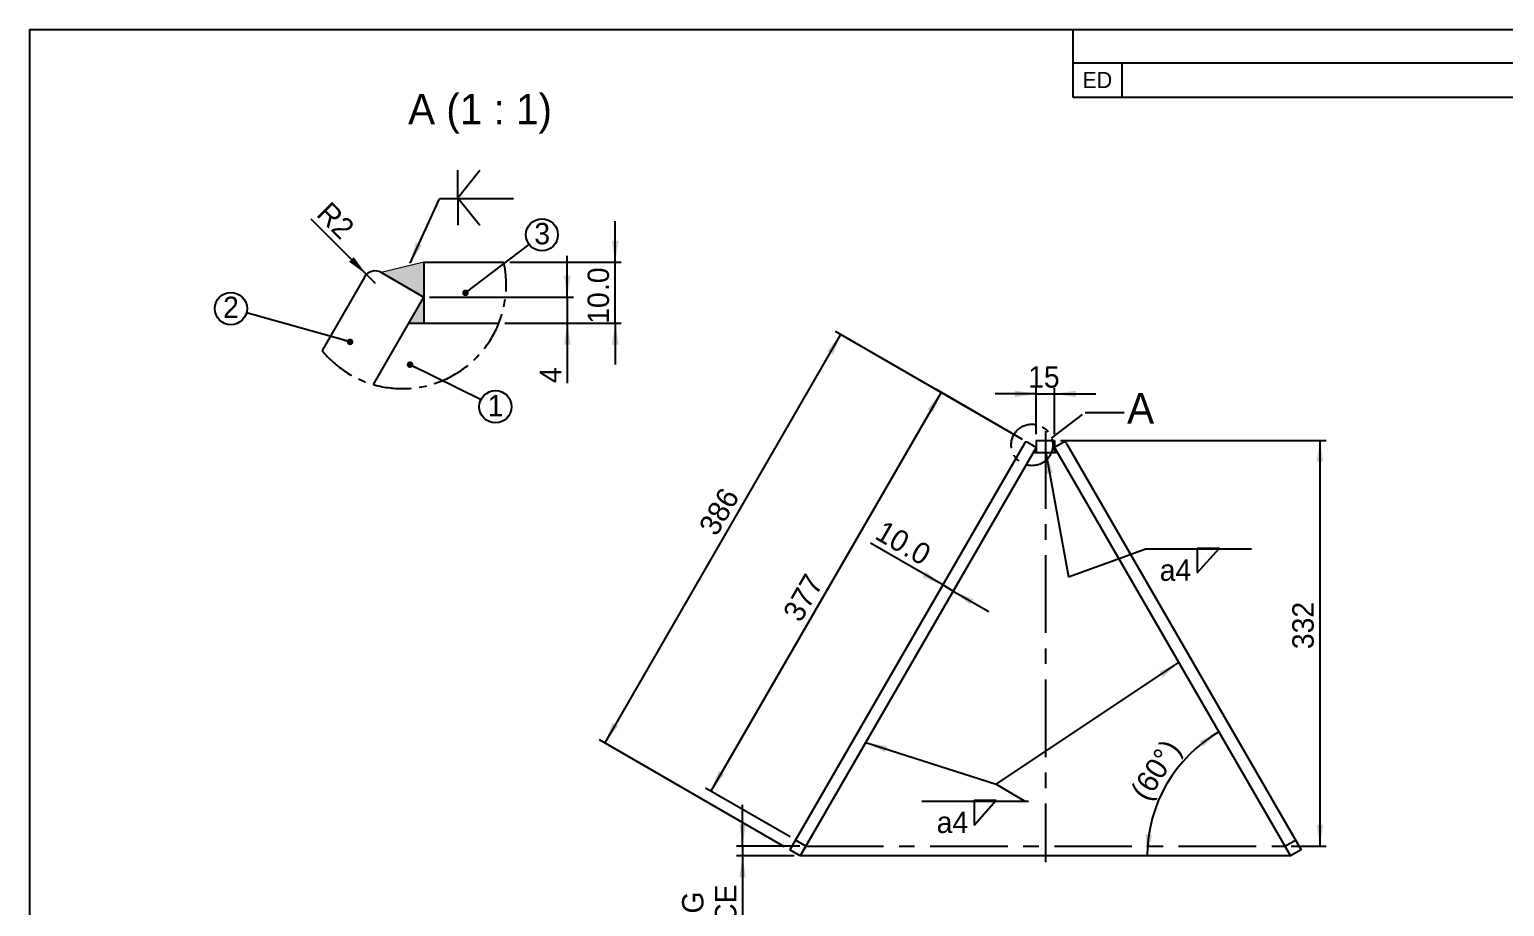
# Model space of a CAD drawing. Header units: millimetres. Extents: x 8 to 2090, y 25 to 1460.
# Drawn here: x 26 to 1233, y 742 to 1460 of the extents above; entities that cross this region are included whole.
import ezdxf

# ---------------------------------------------------------------- set-up
doc = ezdxf.new("R2010")
doc.units = ezdxf.units.MM
doc.header["$LTSCALE"] = 5
doc.linetypes.add('CENTER', pattern=[10.16, 6.35, -1.27, 1.27, -1.27])
doc.linetypes.add('CENTERX2', pattern=[20.32, 12.7, -2.54, 2.54, -2.54])
doc.layers.add('AM_0', color=7, linetype='Continuous', lineweight=25)
for name, color, linetype in [('AM_10', 7, 'CENTER'), ('AM_5', 3, 'Continuous'), ('AM_6', 2, 'Continuous'), ('AM_7', 4, 'CENTERX2')]:
    doc.layers.add(name, color=color, linetype=linetype)
doc.styles.add('SLDTEXTSTYLE0', font='ARIAL.TTF', dxfattribs={"width": 0.948})
doc.styles.add('SLDTEXTSTYLE2', font='GOTHIC.TTF', dxfattribs={"width": 0.913})
doc.styles.get("Standard").update_dxf_attribs({"font": 'ARIAL.TTF'})
doc.dimstyles.new('SLDDIMSTYLE0', dxfattribs={"dimtxt": 17.5, "dimasz": 17.5, "dimexe": 0, "dimexo": 0.0625, "dimgap": 4.375, "dimtad": 1, "dimdec": 1, "dimrnd": 1e-09, "dimzin": 12, "dimdsep": 46, "dimtxsty": 'SLDTEXTSTYLE0', "dimsah": 1, "dimcen": 0.09, "dimadec": 0, "dimazin": 3, "dimtfac": 1, "dimtdec": 1, "dimtmove": 0, "dimatfit": 0, "dimfxl": 1, "dimfrac": 2, "dimtolj": 1, "dimtzin": 12, "dimarcsym": 0})
doc.dimstyles.new('SLDDIMSTYLE1', dxfattribs={"dimtxt": 17.5, "dimasz": 17.5, "dimexe": 0, "dimexo": 0.0625, "dimgap": 4.375, "dimtad": 1, "dimdec": 0, "dimrnd": 1e-09, "dimzin": 12, "dimdsep": 46, "dimtxsty": 'SLDTEXTSTYLE0', "dimsah": 1, "dimcen": 0.09, "dimadec": 0, "dimazin": 3, "dimtfac": 1, "dimtdec": 0, "dimtofl": 0, "dimtmove": 0, "dimatfit": 3, "dimfxl": 1, "dimfrac": 2, "dimtolj": 1, "dimtzin": 12, "dimarcsym": 0})
doc.dimstyles.new('SLDDIMSTYLE2', dxfattribs={"dimtxt": 17.5, "dimasz": 17.5, "dimexe": 0, "dimexo": 0.0625, "dimgap": 4.375, "dimtad": 1, "dimdec": 1, "dimrnd": 1e-09, "dimzin": 12, "dimdsep": 46, "dimtxsty": 'SLDTEXTSTYLE0', "dimsah": 1, "dimcen": 0.09, "dimadec": 0, "dimazin": 3, "dimtfac": 1, "dimtdec": 1, "dimtofl": 0, "dimtmove": 0, "dimatfit": 3, "dimfxl": 1, "dimfrac": 2, "dimtolj": 1, "dimtzin": 12, "dimarcsym": 0})
doc.dimstyles.new('SLDDIMSTYLE3', dxfattribs={"dimtxt": 17.5, "dimasz": 17.5, "dimexe": 0, "dimexo": 0.0625, "dimgap": 4.375, "dimtad": 1, "dimdec": 4, "dimlfac": 5, "dimzin": 12, "dimdsep": 46, "dimtxsty": 'SLDTEXTSTYLE0', "dimsah": 1, "dimcen": 0.09, "dimadec": 1, "dimazin": 3, "dimtfac": 1, "dimtdec": 1, "dimtofl": 0, "dimtmove": 0, "dimatfit": 3, "dimfxl": 1, "dimfrac": 2, "dimtolj": 1, "dimtzin": 12, "dimarcsym": 0})
doc.dimstyles.new('SLDDIMSTYLE4', dxfattribs={"dimtxt": 0.18, "dimasz": 17.5, "dimexe": 0, "dimexo": 0.0625, "dimgap": 0, "dimtad": 0, "dimtih": 1, "dimtoh": 1, "dimdec": 0, "dimrnd": 1e-09, "dimzin": 0, "dimdsep": 46, "dimtxsty": 'STANDARD', "dimblk1": 'NONE', "dimblk2": 'NONE', "dimsah": 1, "dimcen": 0.09, "dimadec": 0, "dimazin": 0, "dimtfac": 17.5, "dimtdec": 0, "dimtofl": 0, "dimtmove": 0, "dimatfit": 3, "dimldrblk": 'NONE', "dimfxl": 1, "dimfrac": 2, "dimtolj": 1, "dimtzin": 0, "dimarcsym": 0})
doc.dimstyles.new('SLDDIMSTYLE5', dxfattribs={"dimtxt": 0.18, "dimasz": 5.384615, "dimexe": 0, "dimexo": 0.0625, "dimgap": 0, "dimtad": 0, "dimtih": 1, "dimtoh": 1, "dimdec": 0, "dimrnd": 1e-09, "dimzin": 0, "dimdsep": 46, "dimtxsty": 'STANDARD', "dimblk1": 'DOT', "dimblk2": 'DOT', "dimsah": 1, "dimcen": 0.09, "dimadec": 0, "dimazin": 0, "dimtfac": 5.384615, "dimtdec": 0, "dimtofl": 0, "dimtmove": 0, "dimatfit": 3, "dimldrblk": 'DOT', "dimfxl": 1, "dimfrac": 2, "dimtolj": 1, "dimtzin": 0, "dimarcsym": 0})
doc.dimstyles.new('SLDDIMSTYLE6', dxfattribs={"dimtxt": 17.5, "dimasz": 17.5, "dimexe": 0, "dimexo": 0.0625, "dimgap": 4.375, "dimtad": 1, "dimdec": 1, "dimlfac": 0.2, "dimrnd": 1e-09, "dimzin": 12, "dimdsep": 46, "dimtxsty": 'SLDTEXTSTYLE0', "dimsah": 1, "dimcen": 0, "dimadec": 0, "dimazin": 3, "dimtfac": 1, "dimtdec": 1, "dimtofl": 0, "dimtmove": 0, "dimatfit": 3, "dimfxl": 1, "dimfrac": 2, "dimtolj": 1, "dimtzin": 12, "dimarcsym": 0})
doc.dimstyles.new('SLDDIMSTYLE7', dxfattribs={"dimtxt": 17.5, "dimasz": 17.5, "dimexe": 0, "dimexo": 0.0625, "dimgap": 4.375, "dimtad": 1, "dimdec": 0, "dimlfac": 0.2, "dimrnd": 1e-09, "dimzin": 12, "dimdsep": 46, "dimtxsty": 'SLDTEXTSTYLE0', "dimsah": 1, "dimcen": 0.09, "dimadec": 0, "dimazin": 3, "dimtfac": 1, "dimtdec": 0, "dimtmove": 0, "dimatfit": 0, "dimfxl": 1, "dimfrac": 2, "dimtolj": 1, "dimtzin": 12, "dimarcsym": 0})
doc.dimstyles.new('SLDDIMSTYLE8', dxfattribs={"dimtxt": 17.5, "dimasz": 17.5, "dimexe": 0, "dimexo": 0.0625, "dimgap": 4.375, "dimtad": 1, "dimdec": 1, "dimlfac": 0.2, "dimrnd": 1e-09, "dimzin": 12, "dimdsep": 46, "dimtxsty": 'SLDTEXTSTYLE0', "dimsah": 1, "dimcen": 0.09, "dimadec": 0, "dimazin": 3, "dimtfac": 1, "dimtdec": 1, "dimtmove": 0, "dimatfit": 0, "dimfxl": 1, "dimfrac": 2, "dimtolj": 1, "dimtzin": 12, "dimarcsym": 0})
doc.dimstyles.new('SLDDIMSTYLE9', dxfattribs={"dimtxt": 0.18, "dimasz": 17.5, "dimexe": 0, "dimexo": 0.0625, "dimgap": 0, "dimtad": 0, "dimtih": 1, "dimtoh": 1, "dimdec": 0, "dimrnd": 1e-09, "dimzin": 0, "dimdsep": 46, "dimtxsty": 'STANDARD', "dimsah": 1, "dimcen": 0.09, "dimadec": 0, "dimazin": 0, "dimtfac": 17.5, "dimtdec": 0, "dimtofl": 0, "dimtmove": 0, "dimatfit": 3, "dimfxl": 1, "dimfrac": 2, "dimtolj": 1, "dimtzin": 0, "dimarcsym": 0})

# ---------------------------------------------------------------- blocks, each defined once
blk = doc.blocks.new('SW_TABLEANNOTATION_0')
at = {"layer": 'AM_0', "color": 0}
for p, q in [((0, 0), (0, -27.3)), ((0, 0), (40, 0)), ((40, 0), (905, 0)), ((905, 0), (1053.1, 0)), ((1053.1, 0), (1195.1, 0)), ((1195.1, 0), (1195.1, -27.3)), ((0, -27.3), (0, -55.3)), ((0, -27.3), (40, -27.3)), ((40, -27.3), (40, -55.3)), ((40, -27.3), (905, -27.3)), ((905, -27.3), (905, -55.3)), ((905, -27.3), (1053.1, -27.3)), ((1053.1, -27.3), (1053.1, -55.3)), ((1053.1, -27.3), (1195.1, -27.3)), ((1195.1, -27.3), (1195.1, -55.3)), ((0, -55.3), (40, -55.3)), ((40, -55.3), (905, -55.3)), ((905, -55.3), (1053.1, -55.3)), ((1053.1, -55.3), (1195.1, -55.3))]:
    blk.add_line(p, q, dxfattribs=at)
at = {"layer": 'AM_0', "color": 0, "attachment_point": 1}
for s, insert, char_height, style in [('EDITIONS', (567.4, -8.5), 10.58, 'SLDTEXTSTYLE2'), ('ED', (7.8, -34.7), 13.23, 'SLDTEXTSTYLE0'), ('ALTERATION', (417.1, -34.7), 13.23, 'SLDTEXTSTYLE0'), ('DATE', (955.5, -34.7), 13.23, 'SLDTEXTSTYLE0'), ('SIGNATURE', (1072.7, -34.7), 13.23, 'SLDTEXTSTYLE0')]:
    blk.add_mtext(s, dxfattribs=dict(at, insert=insert, char_height=char_height, style=style))
blk = doc.blocks.new('_D')
at = {"layer": 'AM_5'}
for p, q in [((609.7, 791.8), (609.7, 825.5)), ((656.5, 791.8), (604.7, 791.8)), ((609.7, 791.8), (609.7, 783.8)), ((651.9, 783.8), (604.7, 783.8)), ((609.7, 783.8), (609.7, 614.9))]:
    blk.add_line(p, q, dxfattribs=at)
for points in [[(609.7, 791.8), (612.3, 809.3), (607, 809.3)], [(609.7, 783.8), (607, 766.3), (612.3, 766.3)]]:
    blk.add_solid(points, dxfattribs=at)
at = {"layer": 'AM_5', "char_height": 17.5, "attachment_point": 1, "rotation": 90, "style": 'SLDTEXTSTYLE0'}
for s, insert in [(' WORKING', (560.2, 635)), ('ALLOWANCE', (587.1, 614.9)), ('8', (560.2, 621.6))]:
    blk.add_mtext(s, dxfattribs=dict(at, insert=insert))
blk = doc.blocks.new('_D_1')
at = {"layer": 'AM_5'}
for p, q in [((772.1, 1163.1), (583.7, 836.8)), ((838.7, 1124.6), (767.7, 1165.6)), ((648.6, 799.3), (579.3, 839.3))]:
    blk.add_line(p, q, dxfattribs=at)
for points in [[(772.1, 1163.1), (761, 1149.3), (765.6, 1146.6)], [(583.7, 836.8), (594.8, 850.6), (590.1, 853.3)]]:
    blk.add_solid(points, dxfattribs=at)
at = {"layer": 'AM_5', "insert": (641.9, 982.7), "char_height": 17.5, "attachment_point": 1, "rotation": 60, "style": 'SLDTEXTSTYLE0'}
blk.add_mtext('377', dxfattribs=at)
blk = doc.blocks.new('_D_2')
at = {"layer": 'AM_5'}
for p, q in [((869.9, 1123.8), (1087, 1123.8)), ((1082, 1123.8), (1082, 791.8)), ((1058.4, 791.8), (1087, 791.8))]:
    blk.add_line(p, q, dxfattribs=at)
for points in [[(1082, 1123.8), (1079.3, 1106.3), (1084.7, 1106.3)], [(1082, 791.8), (1084.7, 809.3), (1079.3, 809.3)]]:
    blk.add_solid(points, dxfattribs=at)
at = {"layer": 'AM_5', "insert": (1059.4, 953), "char_height": 17.5, "attachment_point": 1, "rotation": 90, "style": 'SLDTEXTSTYLE0'}
blk.add_mtext('332', dxfattribs=at)
blk = doc.blocks.new('_D_3')
at = {"layer": 'AM_5'}
for p, q in [((773.4, 1005.5), (714.3, 1039.6)), ((782, 1000.5), (773.4, 1005.5)), ((782, 1000.5), (811.2, 983.7))]:
    blk.add_line(p, q, dxfattribs=at)
for points in [[(773.4, 1005.5), (759.5, 1016.6), (756.9, 1011.9)], [(782, 1000.5), (795.8, 989.4), (798.5, 994.1)]]:
    blk.add_solid(points, dxfattribs=at)
at = {"layer": 'AM_5', "char_height": 17.5, "attachment_point": 1, "rotation": 330, "style": 'SLDTEXTSTYLE0'}
for s, insert in [('10', (725.6, 1059.1)), ('.0', (748.8, 1045.7))]:
    blk.add_mtext(s, dxfattribs=dict(at, insert=insert))
blk = doc.blocks.new('_D_4')
at = {"layer": 'AM_5'}
for p, q in [((849.9, 1161.9), (816.3, 1161.9)), ((849.9, 1128.8), (849.9, 1166.9)), ((849.9, 1161.9), (864.9, 1161.9)), ((864.9, 1128.8), (864.9, 1166.9)), ((864.9, 1161.9), (898.6, 1161.9))]:
    blk.add_line(p, q, dxfattribs=at)
for points in [[(849.9, 1161.9), (832.4, 1164.6), (832.4, 1159.2)], [(864.9, 1161.9), (882.4, 1159.2), (882.4, 1164.6)]]:
    blk.add_solid(points, dxfattribs=at)
at = {"layer": 'AM_5', "insert": (843.3, 1184.5), "char_height": 17.5, "attachment_point": 1, "style": 'SLDTEXTSTYLE0'}
blk.add_mtext('15', dxfattribs=at)
blk = doc.blocks.new('_D_5')
at = {"layer": 'AM_5'}
blk.add_arc((1058, 783.8), 117.2, 120, 180, dxfattribs=at)
for points in [[(999.4, 885.3), (983.4, 877.7), (986.4, 873.3)], [(940.7, 783.8), (944.7, 801.1), (939.4, 801.5)]]:
    blk.add_solid(points, dxfattribs=at)
at = {"layer": 'AM_5', "char_height": 17.5, "attachment_point": 1, "rotation": 57.4111, "style": 'SLDTEXTSTYLE0'}
for s, insert in [('60°', (930.4, 843.8)), (')', (950, 874.4)), ('(', (926.1, 837.1))]:
    blk.add_mtext(s, dxfattribs=dict(at, insert=insert))
blk = doc.blocks.new('_D_6')
at = {"layer": 'AM_5'}
for p, q in [((689.9, 1210.5), (496.9, 876.2)), ((838.7, 1124.6), (685.6, 1213)), ((643.9, 791.3), (492.6, 878.7))]:
    blk.add_line(p, q, dxfattribs=at)
for points in [[(689.9, 1210.5), (678.8, 1196.7), (683.5, 1194)], [(496.9, 876.2), (508, 890), (503.3, 892.7)]]:
    blk.add_solid(points, dxfattribs=at)
at = {"layer": 'AM_5', "insert": (573.1, 1053.2), "char_height": 17.5, "attachment_point": 1, "rotation": 60, "style": 'SLDTEXTSTYLE0'}
blk.add_mtext('386', dxfattribs=at)
blk = doc.blocks.new('_None')
blk = doc.blocks.new('SW_SYMBOL_JWELD_FILL')
at = {"layer": 'AM_5', "color": 0}
for p, q in [((500, 0), (500, 4500)), ((500, 4500), (4500, 0)), ((500, 0), (4500, 0))]:
    blk.add_line(p, q, dxfattribs=at)
blk = doc.blocks.new('SW_WELDSYMBOL_0')
at = {"layer": 'AM_5', "color": 0}
blk.add_line((46.7, -3.3), (-40.7, -3.3), dxfattribs=at)
at = {"layer": 'AM_5', "color": 0, "extrusion": (0, 0, -1), "xscale": 0.0045117371, "yscale": 0.0045117371, "zscale": 0.0045117371, "rotation": 180}
blk.add_blockref('SW_SYMBOL_JWELD_FILL', (0, -2.3), dxfattribs=at)
at = {"layer": 'AM_5', "color": 0, "insert": (-28.5, -11.6), "char_height": 17.5, "attachment_point": 1, "style": 'SLDTEXTSTYLE0'}
blk.add_mtext('a4', dxfattribs=at)
blk = doc.blocks.new('SW_WELDSYMBOL_1')
at = {"layer": 'AM_5', "color": 0}
blk.add_line((46.7, -3.3), (-40.7, -3.3), dxfattribs=at)
at = {"layer": 'AM_5', "color": 0, "extrusion": (0, 0, -1), "xscale": 0.0045117371, "yscale": 0.0045117371, "zscale": 0.0045117371, "rotation": 180}
blk.add_blockref('SW_SYMBOL_JWELD_FILL', (0, -2.3), dxfattribs=at)
at = {"layer": 'AM_5', "color": 0, "insert": (-28.5, -11.6), "char_height": 17.5, "attachment_point": 1, "style": 'SLDTEXTSTYLE0'}
blk.add_mtext('a4', dxfattribs=at)
blk = doc.blocks.new('_D_15')
at = {"layer": 'AM_5'}
for q in [(256.8, 1304.7), (309.1, 1252.5)]:
    blk.add_line((302, 1259.5), q, dxfattribs=at)
blk.add_solid([(302, 1259.5), (291.5, 1273.8), (287.7, 1270)], dxfattribs=at)
at = {"layer": 'AM_5', "insert": (272.5, 1320.4), "char_height": 17.5, "attachment_point": 1, "rotation": 315, "style": 'SLDTEXTSTYLE0'}
blk.add_mtext('R2', dxfattribs=at)
blk = doc.blocks.new('_D_16')
at = {"layer": 'AM_5'}
for p, q in [((466.3, 1241.1), (466.3, 1274.8)), ((353.7, 1241.1), (471.3, 1241.1)), ((466.3, 1241.1), (466.3, 1219.7)), ((415.3, 1219.7), (471.3, 1219.7)), ((466.3, 1219.7), (466.3, 1170.7))]:
    blk.add_line(p, q, dxfattribs=at)
for points in [[(466.3, 1241.1), (469, 1258.6), (463.7, 1258.6)], [(466.3, 1219.7), (463.7, 1202.2), (469, 1202.2)]]:
    blk.add_solid(points, dxfattribs=at)
at = {"layer": 'AM_5', "insert": (443.8, 1170.7), "char_height": 17.5, "attachment_point": 1, "rotation": 90, "style": 'SLDTEXTSTYLE0'}
blk.add_mtext('4', dxfattribs=at)
blk = doc.blocks.new('_D_17')
at = {"layer": 'AM_5'}
for p, q in [((505.5, 1269.7), (505.5, 1303.3)), ((419.3, 1269.7), (510.5, 1269.7)), ((505.5, 1219.7), (505.5, 1269.7)), ((415.3, 1219.7), (510.5, 1219.7)), ((505.5, 1219.7), (505.5, 1186))]:
    blk.add_line(p, q, dxfattribs=at)
for points in [[(505.5, 1269.7), (508.2, 1287.2), (502.8, 1287.2)], [(505.5, 1219.7), (502.8, 1202.2), (508.2, 1202.2)]]:
    blk.add_solid(points, dxfattribs=at)
at = {"layer": 'AM_5', "char_height": 17.5, "attachment_point": 1, "rotation": 90, "style": 'SLDTEXTSTYLE0'}
for s, insert in [('.0', (482.9, 1246)), ('10', (482.9, 1219.2))]:
    blk.add_mtext(s, dxfattribs=dict(at, insert=insert))
blk = doc.blocks.new('SW_NOTE_0_5')
at = {"layer": 'AM_6', "color": 0}
blk.add_circle((10.4, 7.9), 13.1, dxfattribs=at)
at = {"layer": 'AM_6', "color": 0, "insert": (10.6, 17.6), "char_height": 17.5, "attachment_point": 2, "style": 'SLDTEXTSTYLE0'}
blk.add_mtext('3', dxfattribs=at)
blk = doc.blocks.new('_Dot')
at = {"color": 0, "linetype": 'ByBlock', "lineweight": -2}
blk.add_line((-0.5, 0), (-1, 0), dxfattribs=at)
at = {"color": 0, "linetype": 'ByBlock', "const_width": 0.5}
blk.add_lwpolyline([(-0.25, 0, 1), (0.25, 0, 1)], format="xyb", close=True, dxfattribs=at)
blk = doc.blocks.new('SW_NOTE_0_6')
at = {"layer": 'AM_6', "color": 0}
blk.add_circle((11.8, -5.8), 13.2, dxfattribs=at)
at = {"layer": 'AM_6', "color": 0, "insert": (11.9, 3.9), "char_height": 17.5, "attachment_point": 2, "style": 'SLDTEXTSTYLE0'}
blk.add_mtext('1', dxfattribs=at)
blk = doc.blocks.new('SW_NOTE_0_7')
at = {"layer": 'AM_6', "color": 0}
blk.add_circle((-12.7, 3.5), 13.2, dxfattribs=at)
at = {"layer": 'AM_6', "color": 0, "insert": (-12.6, 13.3), "char_height": 17.5, "attachment_point": 2, "style": 'SLDTEXTSTYLE0'}
blk.add_mtext('2', dxfattribs=at)
blk = doc.blocks.new('SW_SYMBOL_JWELD_BUSB')
at = {"layer": 'AM_5', "color": 0}
for q in [(1000, 5000), (5000, 5000)]:
    blk.add_line((1000, 0), q, dxfattribs=at)
blk = doc.blocks.new('SW_WELDSYMBOL_2')
at = {"layer": 'AM_5', "color": 0}
blk.add_line((60.5, 0), (0, 0), dxfattribs=at)
at = {"layer": 'AM_5', "color": 0, "xscale": 0.0045117371, "yscale": 0.0045117371, "zscale": 0.0045117371}
blk.add_blockref('SW_SYMBOL_JWELD_BUSB', (10.6, 1), dxfattribs=at)
at = {"layer": 'AM_5', "color": 0, "extrusion": (0, 0, -1), "xscale": 0.0045117371, "yscale": 0.0045117371, "zscale": 0.0045117371, "rotation": 180}
blk.add_blockref('SW_SYMBOL_JWELD_BUSB', (-10.6, 1), dxfattribs=at)

msp = doc.modelspace()

# ---------------------------------------------------------------- hatches: boundary and pattern name
at = {"linetype": 'Continuous', "lineweight": 0}
for points in [[(348.825637, 1269.684737), (348.825637, 1241.039898), (348.697693, 1241.113766), (314.056677, 1261.113766)], [(348.825637, 1219.684737), (348.825637, 1241.335372), (348.697693, 1241.113766), (336.325637, 1219.684737)]]:
    msp.add_hatch(color=7, dxfattribs=at).paths.add_polyline_path(points, flags=0)

# ---------------------------------------------------------------- linework, layer by layer
at = {"color": 7, "linetype": 'Continuous', "lineweight": 0}
for p, q in [((348.825637, 1269.684737), (314.056677, 1261.113766)), ((348.825637, 1219.684737), (336.325637, 1219.684737))]:
    msp.add_line(p, q, dxfattribs=at)
at = {"layer": 'AM_0'}
for p, q in [((26.341747, 1460.005464), (26.341747, 24.912506)), ((26.341747, 1460.005464), (2075.036767, 1460.005464)), ((348.825638, 1269.684752), (348.825638, 1219.684725)), ((348.825638, 1269.684752), (414.290996, 1269.684752)), ((300.396424, 1257.453506), (265.648527, 1197.268387)), ((348.697693, 1241.113787), (314.056677, 1261.113753)), ((348.697693, 1241.113787), (307.407309, 1169.596707)), ((336.325638, 1219.684725), (348.825638, 1219.684725)), ((348.825638, 1219.684725), (410.318917, 1219.684725)), ((849.949029, 1123.825236), (849.949029, 1113.825236)), ((849.949029, 1123.825236), (864.949029, 1123.825236)), ((864.949029, 1123.825236), (864.949029, 1113.825236)), ((840.263186, 1121.378991), (648.263186, 788.825236)), ((849.92344, 1118.111042), (656.92344, 783.825236)), ((849.92344, 1118.111042), (842.995237, 1122.111042)), ((847.449029, 1113.825236), (849.949029, 1113.825236)), ((849.949029, 1113.825236), (864.949029, 1113.825236)), ((864.949029, 1113.825236), (867.449029, 1113.825236)), ((871.902821, 1122.111042), (864.974618, 1118.111042)), ((864.974618, 1118.111042), (1057.974618, 783.825236)), ((874.634872, 1121.378991), (1066.634872, 788.825236)), ((656.92344, 783.825236), (648.263186, 788.825236)), ((1066.634872, 788.825236), (1057.974618, 783.825236)), ((1057.974618, 783.825236), (656.92344, 783.825236))]:
    msp.add_line(p, q, dxfattribs=at)
for centre, radius, start, end in [((309.056639, 1252.453632), 9.999903, 59.999429853, 150.000515072), ((841.995237, 1120.378991), 2, 60, 150), ((872.902821, 1120.378991), 2, 30, 120)]:
    msp.add_arc(centre, radius, start, end, dxfattribs=at)
at = {"layer": 'AM_10'}
msp.add_circle((846.459338, 1120.111042), 16.993624, dxfattribs=at)
for centre, radius, start, end in [((331.377387, 1251.113793), 84.967917, 359.999959654, 12.624725518), ((331.377185, 1251.113767), 84.96812, 219.324576368, 359.999976772)]:
    msp.add_arc(centre, radius, start, end, dxfattribs=at)
at = {"layer": 'AM_5'}
for p, q in [((857.73907, 1113.825236), (876.354717, 1012.096997)), ((876.354717, 1012.096997), (938.701128, 1034.726994)), ((817.04618, 842.446645), (966.618588, 942.05852)), ((710.441407, 876.521074), (817.04618, 842.446645)), ((817.04618, 842.446645), (841.202538, 828.387447))]:
    msp.add_line(p, q, dxfattribs=at)
for points in [[(857.73907, 1113.825236), (858.240823, 1096.126457), (863.537485, 1097.095714)], [(966.618588, 942.05852), (950.560723, 934.599063), (953.545432, 930.117368)], [(710.441407, 876.521074), (726.290907, 868.628553), (727.9303, 873.757537)]]:
    msp.add_solid(points, dxfattribs=at)
at = {"layer": 'AM_7'}
for p, q in [((857.449029, 1131.378991), (857.449029, 778.825236)), ((661.542242, 791.825236), (652.881988, 796.825236)), ((1053.355815, 791.825236), (1062.016069, 796.825236)), ((661.542242, 791.825236), (1053.355815, 791.825236))]:
    msp.add_line(p, q, dxfattribs=at)

# ---------------------------------------------------------------- block references
at = {"layer": 'AM_0'}
msp.add_blockref('SW_TABLEANNOTATION_0', (879.92705, 1460.005464), dxfattribs=at)
at = {"layer": 'AM_5'}
for name, p in [('SW_WELDSYMBOL_2', (361.705549, 1321.389292)), ('SW_WELDSYMBOL_1', (979.435409, 1037.995682)), ('SW_WELDSYMBOL_0', (796.965174, 831.656135))]:
    msp.add_blockref(name, p, dxfattribs=at)
at = {"layer": 'AM_6'}
for name, p in [('SW_NOTE_0_5', (435.182413, 1284.154268)), ('SW_NOTE_0_7', (203.788337, 1228.126151)), ('SW_NOTE_0_6', (395.72383, 1157.142201))]:
    msp.add_blockref(name, p, dxfattribs=at)

# ---------------------------------------------------------------- texts
at = {"layer": 'AM_10', "insert": (924.270484, 1162.607291), "char_height": 25, "attachment_point": 1, "style": 'SLDTEXTSTYLE0'}
msp.add_mtext('A', dxfattribs=at)
at = {"layer": 'AM_6', "insert": (394.912505, 1407.356329), "char_height": 25, "attachment_point": 2, "style": 'SLDTEXTSTYLE0'}
msp.add_mtext('A (1 : 1)', dxfattribs=at)

# ---------------------------------------------------------------- dimensions: what is measured, and where the dimension line sits
at = {"layer": 'AM_5'}
dim = msp.add_radius_dim(center=(309.056677, 1252.453512), mpoint=(301.985609, 1259.52458), dimstyle='SLDDIMSTYLE6', dxfattribs=at)
dim.commit()
dim.dimension.update_dxf_attribs({"geometry": '_D_15', "text_midpoint": (266.621395, 1294.888894), "dimtype": 164})
for base, p1, p2, angle, text, dimstyle, picture, middle in [((505.500513, 1269.684737), (410.318921, 1219.684737), (414.290998, 1269.684737), 90, '<>.0', 'SLDDIMSTYLE8', '_D_17', (505.500513, 1242.640087)), ((773.355409, 1005.491321), (849.92344, 1118.111042), (840.263186, 1121.378991), 330, '<>.0', 'SLDDIMSTYLE0', '_D_3', (734.586332, 1027.874658)), ((609.653033, 783.825236), (661.542242, 791.825236), (656.92344, 783.825236), 90, '<> WORKING\\PALLOWANCE', 'SLDDIMSTYLE0', '_D', (609.653033, 690.388706))]:
    dim = msp.add_linear_dim(base=base, p1=p1, p2=p2, angle=angle, text=text, dimstyle=dimstyle, dxfattribs=at)
    dim.commit()
    dim.dimension.update_dxf_attribs({"geometry": picture, "text_midpoint": middle, "dimtype": 160})
for base, p1, p2, angle, dimstyle, picture, middle in [((466.345307, 1219.684737), (348.697693, 1241.113766), (410.318921, 1219.684737), 90, 'SLDDIMSTYLE7', '_D_16', (466.345307, 1177.371295)), ((496.920166, 876.203169), (842.995237, 1122.111042), (648.263186, 788.825236), 60, 'SLDDIMSTYLE1', '_D_6', (602.632206, 1059.301793)), ((583.669559, 836.78505), (842.995237, 1122.111042), (652.881988, 796.825236), 60, 'SLDDIMSTYLE1', '_D_1', (671.42365, 988.779594)), ((1081.993855, 791.825236), (864.949029, 1123.825236), (1053.355815, 791.825236), 90, 'SLDDIMSTYLE2', '_D_2', (1081.993855, 973.055816))]:
    dim = msp.add_linear_dim(base=base, p1=p1, p2=p2, angle=angle, dimstyle=dimstyle, dxfattribs=at)
    dim.commit()
    dim.dimension.update_dxf_attribs({"geometry": picture, "text_midpoint": middle, "dimtype": 160})
dim = msp.add_linear_dim(base=(864.949029, 1161.892888), p1=(849.949029, 1123.825236), p2=(864.949029, 1123.825236), dimstyle='SLDDIMSTYLE0', dxfattribs=at)
dim.commit()
dim.dimension.update_dxf_attribs({"geometry": '_D_4', "text_midpoint": (856.716927, 1161.892888), "dimtype": 160})
dim = msp.add_angular_dim_2l(base=(956.451451, 842.439663), line1=((864.974618, 1118.111042), (1057.974618, 783.825236)), line2=((1057.974618, 783.825236), (656.92344, 783.825236)), text='(<>)', dimstyle='SLDDIMSTYLE3', dxfattribs=at)
dim.commit()
dim.dimension.update_dxf_attribs({"geometry": '_D_5', "text_midpoint": (959.202617, 846.965528), "dimtype": 162})

# ---------------------------------------------------------------- leaders
at = {"layer": 'AM_10', "has_arrowhead": 0}
msp.add_leader([(862.49657, 1125.73158), (890.020484, 1146.505196), (921.770484, 1146.505196)], dimstyle='SLDDIMSTYLE4', dxfattribs=at)
at = {"layer": 'AM_5'}
msp.add_leader([(337.662661, 1268.697542), (361.705549, 1321.389292)], dimstyle='SLDDIMSTYLE9', dxfattribs=at)
at = {"layer": 'AM_6'}
for points in [[(382.983929, 1244.521783), (435.182413, 1284.154268)], [(288.592003, 1204.392377), (203.788337, 1228.126151)], [(337.644504, 1185.813774), (395.72383, 1157.142201)]]:
    msp.add_leader(points, dimstyle='SLDDIMSTYLE5', dxfattribs=at)

doc.saveas('drawing.dxf')
